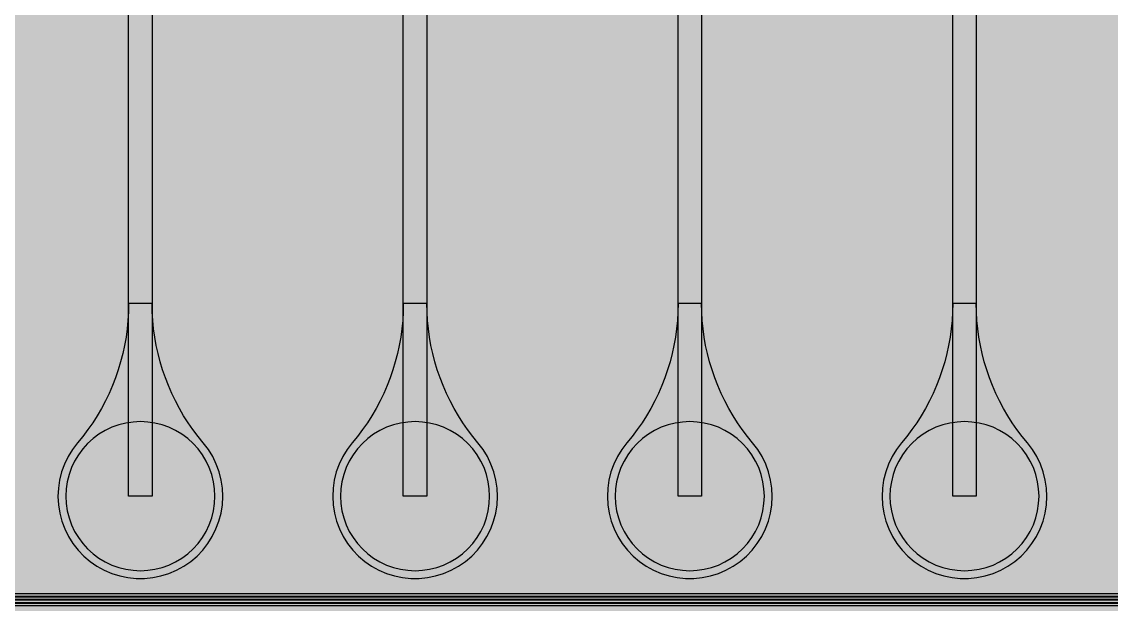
# Model space of a CAD drawing. Header units: metres. Extents: x -7231 to 10969, y -37556 to 1873.
# Drawn here: x -5395 to -4007, y -25809 to -25066 of the extents above; entities that cross this region are included whole.
import ezdxf

# ---------------------------------------------------------------- set-up
doc = ezdxf.new("R2010")
doc.units = ezdxf.units.M
for name, color, linetype in [('Metal1', 4, 'CONTINUOUS'), ('Metal2', 3, 'CONTINUOUS'), ('Polyimide', 7, 'CONTINUOUS'), ('Polyimide_Negative', 5, 'CONTINUOUS')]:
    doc.layers.add(name, color=color, linetype=linetype)

msp = doc.modelspace()

# ---------------------------------------------------------------- hatches: boundary and pattern name
at = {"layer": 'Polyimide'}
msp.add_hatch(color=7, dxfattribs=at).paths.add_polyline_path([(4065.7, -468), (4066.7, -502), (4068.5, -536), (4071.4, -570), (4075.5, -604), (4081, -638), (4088, -672), (4096.5, -706), (4106.6, -740), (4118.3, -774), (4131.6, -808), (4146.5, -842), (4162.9, -876), (4180.7, -910), (4199.8, -944), (4220.2, -978), (4241.7, -1012), (4264.2, -1046), (4287.5, -1080), (4311.5, -1114), (4336, -1148), (4360.9, -1182), (4385.9, -1216), (4410.9, -1250), (4435.7, -1284), (4460.2, -1318), (4484.2, -1352), (4507.5, -1385.9), (4530, -1419.9), (4551.5, -1453.9), (4571.9, -1487.9), (4591.1, -1521.9), (4608.9, -1555.9), (4625.3, -1589.9), (4640.1, -1623.9), (4653.4, -1657.9), (4665.1, -1691.9), (4675.2, -1725.9), (4683.7, -1759.9), (4690.7, -1793.9), (4696.2, -1827.9), (4700.3, -1861.9), (4703.2, -1895.9), (4705.1, -1929.9), (4706.1, -1963.9), (4706.4, -1997.9), (4706.5, -2031.9), (4706.5, -4793), (4710, -4838.4), (4720.2, -4882.7), (4737.1, -4925), (4760.1, -4964.2), (4788.9, -4999.5), (4822.6, -5030), (4860.5, -5055.1), (4901.8, -5074.2), (4901.8, -5074.2), (4970.7, -5105.2), (5034.7, -5145.3), (5092.8, -5193.5), (5143.8, -5249.2), (5186.9, -5311.2), (5221.2, -5378.4), (5246.2, -5449.7), (5261.4, -5523.7), (5266.5, -5599), (5261.4, -5674.3), (5246.2, -5748.3), (5221.2, -5819.6), (5186.9, -5886.8), (5143.8, -5948.8), (5092.8, -6004.5), (5034.7, -6052.7), (4970.7, -6092.8), (4901.8, -6123.8), (4860.5, -6142.9), (4822.6, -6168), (4788.9, -6198.5), (4760.1, -6233.8), (4737.1, -6273), (4720.2, -6315.3), (4710, -6359.6), (4706.5, -6405), (4706.5, -9221.5), (4710, -9266.9), (4720.2, -9311.2), (4737.1, -9353.5), (4760.1, -9392.7), (4788.9, -9428), (4822.6, -9458.5), (4860.5, -9483.6), (4901.8, -9502.7), (4970.7, -9533.7), (5034.7, -9573.8), (5092.8, -9622), (5143.8, -9677.7), (5186.9, -9739.7), (5221.2, -9806.9), (5246.2, -9878.2), (5261.4, -9952.2), (5266.5, -10027.5), (5261.4, -10102.8), (5246.2, -10176.8), (5221.2, -10248.1), (5186.9, -10315.3), (5143.8, -10377.3), (5092.8, -10433), (5034.7, -10481.2), (4970.7, -10521.3), (4901.8, -10552.3), (4860.5, -10571.4), (4822.6, -10596.5), (4788.9, -10627), (4760.1, -10662.3), (4737.1, -10701.5), (4720.2, -10743.8), (4710, -10788.1), (4706.5, -10833.5), (4706.5, -13650), (4710, -13695.4), (4720.2, -13739.7), (4737.1, -13782), (4760.1, -13821.2), (4788.9, -13856.5), (4822.6, -13887), (4860.5, -13912.1), (4901.8, -13931.2), (4970.7, -13962.2), (5034.7, -14002.2), (5092.8, -14050.5), (5143.8, -14106.2), (5186.9, -14168.2), (5221.2, -14235.4), (5246.2, -14306.7), (5261.4, -14380.7), (5266.5, -14456), (5261.4, -14531.3), (5246.2, -14605.3), (5221.2, -14676.5), (5186.9, -14743.8), (5143.8, -14805.8), (5092.8, -14861.5), (5034.7, -14909.7), (4970.7, -14949.8), (4901.8, -14980.8), (4860.5, -14999.9), (4822.6, -15025), (4788.9, -15055.5), (4760.1, -15090.8), (4737.1, -15130), (4720.2, -15172.3), (4710, -15216.6), (4706.5, -15262), (4706.5, -15456), (4720.9, -15750), (4764.1, -16041.3), (4835.7, -16326.8), (4934.9, -16604), (5060.7, -16870.2), (5212.1, -17122.7), (5387.5, -17359.2), (5585.2, -17577.3), (5803.3, -17775), (6039.8, -17950.4), (6292.3, -18101.8), (6558.4, -18227.6), (6835.6, -18326.8), (7121.2, -18398.3), (7412.4, -18441.5), (7706.5, -18456), (9969, -18456), (10047.4, -18459.8), (10125.1, -18471.4), (10201.2, -18490.4), (10275.2, -18516.9), (10346.1, -18550.5), (10413.5, -18590.8), (10476.5, -18637.6), (10534.7, -18690.3), (10587.4, -18748.5), (10634.2, -18811.5), (10674.5, -18878.9), (10708.1, -18949.8), (10734.6, -19023.8), (10753.6, -19099.9), (10765.2, -19177.6), (10769, -19256), (10769, -20895.8), (10730.2, -20951.4), (10694.6, -21009.1), (10662.2, -21068.6), (10633.2, -21129.9), (10607.6, -21192.7), (10585.5, -21256.7), (10566.9, -21322), (10552, -21388.1), (10540.8, -21455), (10533.4, -21522.3), (10529.6, -21590), (10529.6, -21657.8), (10533.4, -21725.5), (10540.8, -21792.9), (10552, -21859.7), (10566.9, -21925.9), (10585.5, -21991.1), (10607.6, -22055.2), (10633.2, -22117.9), (10662.2, -22179.2), (10694.6, -22238.7), (10730.2, -22296.4), (10769, -22352), (10769, -32454.2), (10728.7, -32510.5), (10691.7, -32568.9), (10658, -32629.3), (10627.8, -32691.6), (10601.2, -32755.4), (10578.2, -32820.7), (10558.9, -32887.1), (10543.4, -32954.5), (10531.8, -33022.7), (10524, -33091.4), (10520.1, -33160.5), (10520.1, -33229.7), (10524, -33298.8), (10531.8, -33367.5), (10543.4, -33435.7), (10558.9, -33503.1), (10578.2, -33569.5), (10601.2, -33634.8), (10627.8, -33698.6), (10658, -33760.8), (10691.7, -33821.3), (10728.7, -33879.7), (10769, -33936), (10769, -36556), (10765.2, -36634.4), (10753.6, -36712.1), (10734.6, -36788.2), (10708.1, -36862.1), (10674.5, -36933.1), (10634.2, -37000.5), (10587.4, -37063.5), (10534.7, -37121.7), (10476.5, -37174.4), (10413.5, -37221.2), (10346.1, -37261.5), (10275.2, -37295.1), (10201.2, -37321.6), (10125.1, -37340.6), (10047.4, -37352.1), (9969, -37356), (-6231, -37356), (-6309.4, -37352.1), (-6387.1, -37340.6), (-6463.2, -37321.6), (-6537.2, -37295.1), (-6608.1, -37261.5), (-6675.5, -37221.2), (-6738.5, -37174.4), (-6796.7, -37121.7), (-6849.4, -37063.5), (-6896.2, -37000.5), (-6936.5, -36933.1), (-6970.1, -36862.1), (-6996.6, -36788.2), (-7015.6, -36712.1), (-7027.2, -36634.4), (-7031, -36556), (-7031, -33936), (-6990.7, -33879.8), (-6953.7, -33821.3), (-6920, -33760.9), (-6889.8, -33698.6), (-6863.2, -33634.8), (-6840.2, -33569.5), (-6820.9, -33503.1), (-6805.4, -33435.7), (-6793.7, -33367.5), (-6785.9, -33298.8), (-6782, -33229.7), (-6782, -33160.5), (-6785.9, -33091.4), (-6793.7, -33022.7), (-6805.4, -32954.5), (-6820.9, -32887.1), (-6840.2, -32820.6), (-6863.2, -32755.4), (-6889.8, -32691.5), (-6920, -32629.3), (-6953.7, -32568.9), (-6990.7, -32510.4), (-7031, -32454.2), (-7031, -22364.8), (-6990.7, -22308.6), (-6953.7, -22250.1), (-6920, -22189.7), (-6889.8, -22127.5), (-6863.2, -22063.6), (-6840.2, -21998.4), (-6820.9, -21931.9), (-6805.4, -21864.5), (-6793.7, -21796.3), (-6785.9, -21727.6), (-6782, -21658.5), (-6782, -21589.3), (-6785.9, -21520.3), (-6793.7, -21451.5), (-6805.4, -21383.3), (-6820.9, -21315.9), (-6840.2, -21249.5), (-6863.2, -21184.2), (-6889.8, -21120.4), (-6920, -21058.1), (-6953.7, -20997.7), (-6990.7, -20939.3), (-7031, -20883), (-7031, -19256), (-7027.2, -19177.6), (-7015.6, -19099.9), (-6996.6, -19023.8), (-6970.1, -18949.8), (-6936.5, -18878.9), (-6896.2, -18811.5), (-6849.4, -18748.5), (-6796.7, -18690.3), (-6738.5, -18637.6), (-6675.5, -18590.8), (-6608.1, -18550.5), (-6537.2, -18516.9), (-6463.2, -18490.4), (-6387.1, -18471.4), (-6309.4, -18459.8), (-6231, -18456), (-3968.5, -18456), (-3674.4, -18441.5), (-3383.2, -18398.3), (-3097.6, -18326.8), (-2820.4, -18227.6), (-2554.3, -18101.8), (-2301.8, -17950.4), (-2065.3, -17775), (-1847.2, -17577.3), (-1649.5, -17359.2), (-1474.1, -17122.7), (-1322.7, -16870.2), (-1196.9, -16604), (-1097.7, -16326.8), (-1026.1, -16041.3), (-982.9, -15750), (-968.5, -15456), (-968.5, -15262), (-972, -15216.6), (-982.2, -15172.3), (-999.1, -15130), (-1022.1, -15090.8), (-1050.9, -15055.5), (-1084.6, -15025), (-1122.5, -14999.9), (-1163.8, -14980.8), (-1232.7, -14949.8), (-1296.7, -14909.7), (-1354.8, -14861.5), (-1405.8, -14805.8), (-1448.9, -14743.8), (-1483.2, -14676.5), (-1508.2, -14605.3), (-1523.4, -14531.3), (-1528.5, -14456), (-1523.4, -14380.7), (-1508.2, -14306.7), (-1483.2, -14235.4), (-1448.9, -14168.2), (-1405.8, -14106.2), (-1354.8, -14050.5), (-1296.7, -14002.2), (-1232.7, -13962.2), (-1163.8, -13931.2), (-1122.5, -13912.1), (-1084.6, -13887), (-1050.9, -13856.5), (-1022.1, -13821.2), (-999.1, -13782), (-982.2, -13739.7), (-972, -13695.4), (-968.5, -13650), (-968.5, -12309.6), (-972, -12264.3), (-982.2, -12219.9), (-999.1, -12177.7), (-1022.1, -12138.5), (-1050.9, -12103.2), (-1084.6, -12072.6), (-1122.5, -12047.5), (-1163.8, -12028.5), (-1232.7, -11997.4), (-1296.7, -11957.4), (-1354.8, -11909.1), (-1405.8, -11853.5), (-1448.9, -11791.5), (-1483.2, -11724.2), (-1508.2, -11653), (-1523.4, -11579), (-1528.5, -11503.7), (-1523.4, -11428.3), (-1508.2, -11354.4), (-1483.2, -11283.1), (-1448.9, -11215.9), (-1405.8, -11153.8), (-1354.8, -11098.2), (-1296.7, -11049.9), (-1232.7, -11009.9), (-1163.8, -10978.8), (-1122.5, -10959.8), (-1084.6, -10934.7), (-1050.9, -10904.1), (-1022.1, -10868.9), (-999.1, -10829.6), (-982.2, -10787.4), (-972, -10743), (-968.5, -10697.7), (-968.5, -9357.3), (-972, -9311.9), (-982.2, -9267.6), (-999.1, -9225.4), (-1022.1, -9186.1), (-1050.9, -9150.8), (-1084.6, -9120.3), (-1122.5, -9095.2), (-1163.8, -9076.2), (-1163.8, -9076.2), (-1232.7, -9045.1), (-1296.7, -9005.1), (-1354.8, -8956.8), (-1405.8, -8901.1), (-1448.9, -8839.1), (-1483.2, -8771.9), (-1508.2, -8700.6), (-1523.4, -8626.7), (-1528.5, -8551.3), (-1523.4, -8476), (-1508.2, -8402), (-1483.2, -8330.8), (-1448.9, -8263.5), (-1405.8, -8201.5), (-1354.8, -8145.9), (-1296.7, -8097.6), (-1232.7, -8057.6), (-1163.8, -8026.5), (-1163.8, -8026.5), (-1122.5, -8007.4), (-1084.6, -7982.4), (-1050.9, -7951.8), (-1022.1, -7916.5), (-999.1, -7877.3), (-982.2, -7835), (-972, -7790.7), (-968.5, -7745.4), (-968.5, -6405), (-972, -6359.6), (-982.2, -6315.3), (-999.1, -6273), (-1022.1, -6233.8), (-1050.9, -6198.5), (-1084.6, -6168), (-1122.5, -6142.9), (-1163.8, -6123.8), (-1163.8, -6123.8), (-1232.7, -6092.8), (-1296.7, -6052.7), (-1354.8, -6004.5), (-1405.8, -5948.8), (-1448.9, -5886.8), (-1483.2, -5819.6), (-1508.2, -5748.3), (-1523.4, -5674.3), (-1528.5, -5599), (-1523.4, -5523.7), (-1508.2, -5449.7), (-1483.2, -5378.4), (-1448.9, -5311.2), (-1405.8, -5249.2), (-1354.8, -5193.5), (-1296.7, -5145.3), (-1232.7, -5105.2), (-1163.8, -5074.2), (-1163.8, -5074.2), (-1122.5, -5055.1), (-1084.6, -5030), (-1050.9, -4999.5), (-1022.1, -4964.2), (-999.1, -4925), (-982.2, -4882.7), (-972, -4838.4), (-968.5, -4793), (-968.5, -2031.9), (-968.4, -1997.9), (-968.1, -1963.9), (-967.1, -1929.9), (-965.2, -1895.9), (-962.2, -1861.9), (-958, -1827.9), (-952.4, -1793.9), (-945.3, -1759.9), (-936.6, -1725.9), (-926.4, -1691.9), (-914.4, -1657.9), (-900.9, -1623.9), (-885.7, -1589.9), (-869.1, -1555.9), (-850.9, -1521.9), (-831.4, -1487.9), (-810.6, -1453.9), (-788.7, -1419.9), (-765.8, -1385.9), (-742.1, -1352), (-717.6, -1318), (-692.7, -1284), (-667.4, -1250), (-641.9, -1216), (-616.4, -1182), (-591.1, -1148), (-566.1, -1114), (-541.7, -1080), (-517.9, -1046), (-495, -1012), (-473.1, -978), (-452.4, -944), (-432.8, -910), (-414.7, -876), (-398, -842), (-382.9, -808), (-369.3, -774), (-357.4, -740), (-347.1, -706), (-338.4, -672), (-331.3, -638), (-325.7, -604), (-321.5, -570), (-318.6, -536), (-316.7, -502), (-315.7, -468), (-315.3, -434), (-315.2, -400), (-315.2, 401), (-315.2, 451), (-315.2, 1644), (-270.2, 1644), (-270, 1637.1), (-269.4, 1630.3), (-268.2, 1623.5), (-266.7, 1616.8), (-264.7, 1610.2), (-262.3, 1603.8), (-259.4, 1597.6), (-256.2, 1591.5), (-252.6, 1585.7), (-248.6, 1580.1), (-244.2, 1574.8), (-239.5, 1569.8), (-234.5, 1565.1), (-229.2, 1560.7), (-223.6, 1556.7), (-217.8, 1553.1), (-211.7, 1549.8), (-205.4, 1547), (-199, 1544.6), (-192.4, 1542.6), (-185.7, 1541), (-179, 1539.9), (-172.1, 1539.2), (-165.2, 1539), (-158.4, 1539.2), (-151.5, 1539.9), (-144.8, 1541), (-138.1, 1542.6), (-131.5, 1544.6), (-125.1, 1547), (-118.8, 1549.8), (-112.8, 1553.1), (-106.9, 1556.7), (-101.3, 1560.7), (-96, 1565.1), (-91, 1569.8), (-86.3, 1574.8), (-81.9, 1580.1), (-77.9, 1585.7), (-74.3, 1591.5), (-71.1, 1597.6), (-68.2, 1603.8), (-65.8, 1610.2), (-63.8, 1616.8), (-62.3, 1623.5), (-61.1, 1630.3), (-60.5, 1637.1), (-60.2, 1644), (1853, 1644), (1853, 1573), (3815.2, 1573), (3815.5, 1579.5), (3816.1, 1586.1), (3817.2, 1592.5), (3818.7, 1598.9), (3820.6, 1605.1), (3822.9, 1611.3), (3825.6, 1617.2), (3828.6, 1623), (3832.1, 1628.6), (3835.9, 1633.9), (3840.1, 1638.9), (3844.5, 1643.7), (3849.3, 1648.2), (3854.4, 1652.3), (3859.7, 1656.1), (3865.2, 1659.6), (3871, 1662.7), (3877, 1665.4), (3883.1, 1667.7), (3889.4, 1669.6), (3895.7, 1671.1), (3902.2, 1672.1), (3908.7, 1672.8), (3915.2, 1673), (3921.8, 1672.8), (3928.3, 1672.1), (3934.8, 1671.1), (3941.1, 1669.6), (3947.4, 1667.7), (3953.5, 1665.4), (3959.5, 1662.7), (3965.2, 1659.6), (3970.8, 1656.1), (3976.1, 1652.3), (3981.2, 1648.2), (3986, 1643.7), (3990.4, 1638.9), (3994.6, 1633.9), (3998.4, 1628.6), (4001.9, 1623), (4004.9, 1617.2), (4007.6, 1611.3), (4009.9, 1605.1), (4011.8, 1598.9), (4013.3, 1592.5), (4014.4, 1586.1), (4015, 1579.5), (4015.2, 1573), (4065.2, 1573), (4065.2, 451), (4065.2, 401), (4065.2, -400), (4065.3, -434), (4065.7, -468)])

# ---------------------------------------------------------------- linework, layer by layer
at = {"layer": 'Metal1'}
for points in [[(1000.7, -19211.9), (1000.7, -27103.7), (969.7, -27134.7), (-5866.2, -27134.7), (-5897.2, -27103.7), (-5897.2, -24816.3), (-5866.2, -24785.2), (-4222.8, -24785.2), (-4188.6, -24815), (-4178.5, -24953.9), (-4178.5, -25671), (-4208.5, -25671), (-4208.5, -24953.9), (-4198.4, -24819), (-4224.2, -24788.8), (-5864.8, -24788.8), (-5893.7, -24817.7), (-5893.7, -27102.3), (-5864.8, -27131.2), (968.3, -27131.2), (997.2, -27102.3), (997.2, -19211.9)], [(992.7, -19211.9), (992.7, -27095.7), (961.7, -27126.7), (-5858.2, -27126.7), (-5889.2, -27095.7), (-5889.2, -24824.3), (-5858.2, -24793.2), (-4572.8, -24793.2), (-4538.6, -24823), (-4528.5, -24960.3), (-4528.5, -25671), (-4558.5, -25671), (-4558.5, -24960.3), (-4548.4, -24827), (-4574.2, -24796.8), (-5856.8, -24796.8), (-5885.7, -24825.7), (-5885.7, -27094.3), (-5856.8, -27123.2), (960.3, -27123.2), (989.2, -27094.3), (989.2, -19211.9)], [(984.7, -19211.9), (984.7, -27087.7), (953.7, -27118.7), (-5850.2, -27118.7), (-5881.2, -27087.7), (-5881.2, -24832.3), (-5850.2, -24801.2), (-4922.8, -24801.2), (-4888.6, -24831), (-4878.5, -24966.7), (-4878.5, -25671), (-4908.5, -25671), (-4908.5, -24966.7), (-4898.4, -24835), (-4924.2, -24804.8), (-5848.8, -24804.8), (-5877.7, -24833.7), (-5877.7, -27086.3), (-5848.8, -27115.2), (952.3, -27115.2), (981.2, -27086.3), (981.2, -19211.9)], [(976.7, -19211.9), (976.7, -27079.7), (945.7, -27110.7), (-5842.2, -27110.7), (-5873.2, -27079.7), (-5873.2, -24840.3), (-5842.2, -24809.2), (-5272.8, -24809.2), (-5238.5, -24838.9), (-5228.5, -24973.1), (-5228.5, -25671), (-5258.5, -25671), (-5258.5, -24973.1), (-5248.5, -24843.1), (-5274.2, -24812.8), (-5840.8, -24812.8), (-5869.7, -24841.7), (-5869.7, -27078.3), (-5840.8, -27107.2), (944.3, -27107.2), (973.2, -27078.3), (973.2, -19211.9)], [(968.7, -19211.9), (968.7, -27071.7), (937.7, -27102.7), (-5834.2, -27102.7), (-5865.2, -27071.7), (-5865.2, -25830.3), (-5834.2, -25799.2), (-22.8, -25799.2), (11.1, -25829.1), (21.5, -25987.1), (21.5, -26781), (-8.5, -26781), (-8.5, -25987.1), (1.9, -25832.9), (-24.2, -25802.8), (-5832.8, -25802.8), (-5861.7, -25831.7), (-5861.7, -27070.3), (-5832.8, -27099.2), (936.3, -27099.2), (965.2, -27070.3), (965.2, -19211.9)], [(960.7, -19211.9), (960.7, -27063.7), (929.7, -27094.7), (-5826.2, -27094.7), (-5857.2, -27063.7), (-5857.2, -25838.3), (-5826.2, -25807.2), (-372.8, -25807.2), (-338.9, -25837.1), (-328.5, -25993.5), (-328.5, -26781), (-358.5, -26781), (-358.5, -25993.5), (-348.1, -25840.9), (-374.2, -25810.8), (-5824.8, -25810.8), (-5853.7, -25839.7), (-5853.7, -27062.3), (-5824.8, -27091.2), (928.3, -27091.2), (957.2, -27062.3), (957.2, -19211.9)]]:
    msp.add_lwpolyline(points, dxfattribs=at)
for points in [[(-5258.5, -25425.4), (-5258.7, -25436.2), (-5259.3, -25446.9), (-5260.4, -25457.6), (-5261.8, -25468.2), (-5263.7, -25478.8), (-5266, -25489.3), (-5268.7, -25499.6), (-5271.8, -25509.9), (-5275.3, -25520.1), (-5279.2, -25530.1), (-5283.5, -25539.9), (-5288.1, -25549.6), (-5293.2, -25559.1), (-5298.6, -25568.4), (-5304.3, -25577.4), (-5310.4, -25586.2), (-5316.9, -25594.8), (-5323.6, -25603.1), (-5330.1, -25611.6), (-5335.6, -25620.6), (-5340.2, -25630.2), (-5343.9, -25640.1), (-5346.5, -25650.4), (-5348, -25660.9), (-5348.5, -25671.5), (-5347.9, -25682.1), (-5346.3, -25692.6), (-5343.6, -25702.8), (-5339.8, -25712.7), (-5335.1, -25722.2), (-5329.5, -25731.2), (-5323, -25739.6), (-5315.7, -25747.3), (-5307.6, -25754.2), (-5298.9, -25760.2), (-5289.6, -25765.3), (-5279.9, -25769.5), (-5269.7, -25772.7), (-5259.4, -25774.8), (-5248.8, -25775.9), (-5238.2, -25775.9), (-5227.6, -25774.8), (-5217.3, -25772.7), (-5207.1, -25769.5), (-5197.4, -25765.3), (-5188.1, -25760.2), (-5179.4, -25754.2), (-5171.3, -25747.3), (-5164, -25739.6), (-5157.5, -25731.2), (-5151.9, -25722.2), (-5147.2, -25712.7), (-5143.4, -25702.8), (-5140.7, -25692.6), (-5139.1, -25682.1), (-5138.5, -25671.5), (-5139, -25660.9), (-5140.5, -25650.4), (-5143.1, -25640.1), (-5146.8, -25630.2), (-5151.4, -25620.6), (-5156.9, -25611.6), (-5163.4, -25603.1), (-5170.1, -25594.8), (-5176.6, -25586.2), (-5182.7, -25577.4), (-5188.4, -25568.4), (-5193.8, -25559.1), (-5198.9, -25549.6), (-5203.5, -25539.9), (-5207.8, -25530.1), (-5211.7, -25520.1), (-5215.2, -25509.9), (-5218.3, -25499.6), (-5221, -25489.3), (-5223.3, -25478.8), (-5225.2, -25468.2), (-5226.6, -25457.6), (-5227.7, -25446.9), (-5228.3, -25436.2), (-5228.5, -25425.4), (-5258.5, -25425.4)], [(-4908.5, -25425.4), (-4908.7, -25436.2), (-4909.3, -25446.9), (-4910.4, -25457.6), (-4911.8, -25468.2), (-4913.7, -25478.8), (-4916, -25489.3), (-4918.7, -25499.6), (-4921.8, -25509.9), (-4925.3, -25520.1), (-4929.2, -25530.1), (-4933.5, -25539.9), (-4938.1, -25549.6), (-4943.2, -25559.1), (-4948.6, -25568.4), (-4954.3, -25577.4), (-4960.4, -25586.2), (-4966.9, -25594.8), (-4973.6, -25603.1), (-4980.1, -25611.6), (-4985.6, -25620.6), (-4990.2, -25630.2), (-4993.9, -25640.1), (-4996.5, -25650.4), (-4998, -25660.9), (-4998.5, -25671.5), (-4997.9, -25682.1), (-4996.3, -25692.6), (-4993.6, -25702.8), (-4989.8, -25712.7), (-4985.1, -25722.2), (-4979.5, -25731.2), (-4973, -25739.6), (-4965.7, -25747.3), (-4957.6, -25754.2), (-4948.9, -25760.2), (-4939.6, -25765.3), (-4929.9, -25769.5), (-4919.7, -25772.7), (-4909.4, -25774.8), (-4898.8, -25775.9), (-4888.2, -25775.9), (-4877.6, -25774.8), (-4867.3, -25772.7), (-4857.1, -25769.5), (-4847.4, -25765.3), (-4838.1, -25760.2), (-4829.4, -25754.2), (-4821.3, -25747.3), (-4814, -25739.6), (-4807.5, -25731.2), (-4801.9, -25722.2), (-4797.2, -25712.7), (-4793.4, -25702.8), (-4790.7, -25692.6), (-4789.1, -25682.1), (-4788.5, -25671.5), (-4789, -25660.9), (-4790.5, -25650.4), (-4793.1, -25640.1), (-4796.8, -25630.2), (-4801.4, -25620.6), (-4806.9, -25611.6), (-4813.4, -25603.1), (-4820.1, -25594.8), (-4826.6, -25586.2), (-4832.7, -25577.4), (-4838.4, -25568.4), (-4843.8, -25559.1), (-4848.9, -25549.6), (-4853.5, -25539.9), (-4857.8, -25530.1), (-4861.7, -25520.1), (-4865.2, -25509.9), (-4868.3, -25499.6), (-4871, -25489.3), (-4873.3, -25478.8), (-4875.2, -25468.2), (-4876.6, -25457.6), (-4877.7, -25446.9), (-4878.3, -25436.2), (-4878.5, -25425.4), (-4908.5, -25425.4)], [(-4558.5, -25425.4), (-4558.7, -25436.2), (-4559.3, -25446.9), (-4560.4, -25457.6), (-4561.8, -25468.2), (-4563.7, -25478.8), (-4566, -25489.3), (-4568.7, -25499.6), (-4571.8, -25509.9), (-4575.3, -25520.1), (-4579.2, -25530.1), (-4583.5, -25539.9), (-4588.1, -25549.6), (-4593.2, -25559.1), (-4598.6, -25568.4), (-4604.3, -25577.4), (-4610.4, -25586.2), (-4616.9, -25594.8), (-4623.6, -25603.1), (-4630.1, -25611.6), (-4635.6, -25620.6), (-4640.2, -25630.2), (-4643.9, -25640.1), (-4646.5, -25650.4), (-4648, -25660.9), (-4648.5, -25671.5), (-4647.9, -25682.1), (-4646.3, -25692.6), (-4643.6, -25702.8), (-4639.8, -25712.7), (-4635.1, -25722.2), (-4629.5, -25731.2), (-4623, -25739.6), (-4615.7, -25747.3), (-4607.6, -25754.2), (-4598.9, -25760.2), (-4589.6, -25765.3), (-4579.9, -25769.5), (-4569.7, -25772.7), (-4559.4, -25774.8), (-4548.8, -25775.9), (-4538.2, -25775.9), (-4527.6, -25774.8), (-4517.3, -25772.7), (-4507.1, -25769.5), (-4497.4, -25765.3), (-4488.1, -25760.2), (-4479.4, -25754.2), (-4471.3, -25747.3), (-4464, -25739.6), (-4457.5, -25731.2), (-4451.9, -25722.2), (-4447.2, -25712.7), (-4443.4, -25702.8), (-4440.7, -25692.6), (-4439.1, -25682.1), (-4438.5, -25671.5), (-4439, -25660.9), (-4440.5, -25650.4), (-4443.1, -25640.1), (-4446.8, -25630.2), (-4451.4, -25620.6), (-4456.9, -25611.6), (-4463.4, -25603.1), (-4470.1, -25594.8), (-4476.6, -25586.2), (-4482.7, -25577.4), (-4488.4, -25568.4), (-4493.8, -25559.1), (-4498.9, -25549.6), (-4503.5, -25539.9), (-4507.8, -25530.1), (-4511.7, -25520.1), (-4515.2, -25509.9), (-4518.3, -25499.6), (-4521, -25489.3), (-4523.3, -25478.8), (-4525.2, -25468.2), (-4526.6, -25457.6), (-4527.7, -25446.9), (-4528.3, -25436.2), (-4528.5, -25425.4), (-4558.5, -25425.4)], [(-4208.5, -25425.4), (-4208.7, -25436.2), (-4209.3, -25446.9), (-4210.4, -25457.6), (-4211.8, -25468.2), (-4213.7, -25478.8), (-4216, -25489.3), (-4218.7, -25499.6), (-4221.8, -25509.9), (-4225.3, -25520.1), (-4229.2, -25530.1), (-4233.5, -25539.9), (-4238.1, -25549.6), (-4243.2, -25559.1), (-4248.6, -25568.4), (-4254.3, -25577.4), (-4260.4, -25586.2), (-4266.9, -25594.8), (-4273.6, -25603.1), (-4280.1, -25611.6), (-4285.6, -25620.6), (-4290.2, -25630.2), (-4293.9, -25640.1), (-4296.5, -25650.4), (-4298, -25660.9), (-4298.5, -25671.5), (-4297.9, -25682.1), (-4296.3, -25692.6), (-4293.6, -25702.8), (-4289.8, -25712.7), (-4285.1, -25722.2), (-4279.5, -25731.2), (-4273, -25739.6), (-4265.7, -25747.3), (-4257.6, -25754.2), (-4248.9, -25760.2), (-4239.6, -25765.3), (-4229.9, -25769.5), (-4219.7, -25772.7), (-4209.4, -25774.8), (-4198.8, -25775.9), (-4188.2, -25775.9), (-4177.6, -25774.8), (-4167.3, -25772.7), (-4157.1, -25769.5), (-4147.4, -25765.3), (-4138.1, -25760.2), (-4129.4, -25754.2), (-4121.3, -25747.3), (-4114, -25739.6), (-4107.5, -25731.2), (-4101.9, -25722.2), (-4097.2, -25712.7), (-4093.4, -25702.8), (-4090.7, -25692.6), (-4089.1, -25682.1), (-4088.5, -25671.5), (-4089, -25660.9), (-4090.5, -25650.4), (-4093.1, -25640.1), (-4096.8, -25630.2), (-4101.4, -25620.6), (-4106.9, -25611.6), (-4113.4, -25603.1), (-4120.1, -25594.8), (-4126.6, -25586.2), (-4132.7, -25577.4), (-4138.4, -25568.4), (-4143.8, -25559.1), (-4148.9, -25549.6), (-4153.5, -25539.9), (-4157.8, -25530.1), (-4161.7, -25520.1), (-4165.2, -25509.9), (-4168.3, -25499.6), (-4171, -25489.3), (-4173.3, -25478.8), (-4175.2, -25468.2), (-4176.6, -25457.6), (-4177.7, -25446.9), (-4178.3, -25436.2), (-4178.5, -25425.4), (-4208.5, -25425.4)]]:
    msp.add_lwpolyline(points, close=True, dxfattribs=at)
at = {"layer": 'Metal2'}
for points in [[(972.7, -19211.9), (972.7, -27075.7), (941.7, -27106.7), (-5838.2, -27106.7), (-5869.2, -27075.7), (-5869.2, -25826.3), (-5838.2, -25795.2), (10.8, -25795.2), (60.3, -25817.9), (109.5, -25886.6), (194.5, -26033.5), (168.5, -26048.5), (83.5, -25901.6), (50.3, -25828), (9.8, -25798.8), (-5836.8, -25798.8), (-5865.7, -25827.7), (-5865.7, -27074.3), (-5836.8, -27103.2), (940.3, -27103.2), (969.2, -27074.3), (969.2, -19211.9)], [(964.7, -19211.9), (964.7, -27067.7), (933.7, -27098.7), (-5830.2, -27098.7), (-5861.2, -27067.7), (-5861.2, -25834.3), (-5830.2, -25803.2), (-339.3, -25803.2), (-289.1, -25825.4), (-242.8, -25887.7), (-155.6, -26033.3), (-181.4, -26048.7), (-268.5, -25903.1), (-299.5, -25836.1), (-340.2, -25806.8), (-5828.8, -25806.8), (-5857.7, -25835.7), (-5857.7, -27066.3), (-5828.8, -27095.2), (932.3, -27095.2), (961.2, -27066.3), (961.2, -19211.9)]]:
    msp.add_lwpolyline(points, dxfattribs=at)
at = {"layer": 'Polyimide_Negative'}
for points in [[(-5148.5, -25671), (-5149, -25661.7), (-5150.3, -25652.5), (-5152.6, -25643.4), (-5155.7, -25634.6), (-5159.7, -25626.2), (-5164.5, -25618.2), (-5170.1, -25610.7), (-5176.3, -25603.8), (-5183.2, -25597.6), (-5190.7, -25592), (-5198.7, -25587.2), (-5207.1, -25583.2), (-5215.9, -25580.1), (-5225, -25577.8), (-5234.2, -25576.5), (-5243.5, -25576), (-5252.8, -25576.5), (-5262, -25577.8), (-5271.1, -25580.1), (-5279.9, -25583.2), (-5288.3, -25587.2), (-5296.3, -25592), (-5303.8, -25597.6), (-5310.7, -25603.8), (-5316.9, -25610.7), (-5322.5, -25618.2), (-5327.3, -25626.2), (-5331.3, -25634.6), (-5334.4, -25643.4), (-5336.7, -25652.5), (-5338, -25661.7), (-5338.5, -25671), (-5338, -25680.3), (-5336.7, -25689.5), (-5334.4, -25698.6), (-5331.3, -25707.4), (-5327.3, -25715.8), (-5322.5, -25723.8), (-5316.9, -25731.3), (-5310.7, -25738.2), (-5303.8, -25744.4), (-5296.3, -25750), (-5288.3, -25754.8), (-5279.9, -25758.8), (-5271.1, -25761.9), (-5262, -25764.2), (-5252.8, -25765.5), (-5243.5, -25766), (-5234.2, -25765.5), (-5225, -25764.2), (-5215.9, -25761.9), (-5207.1, -25758.8), (-5198.7, -25754.8), (-5190.7, -25750), (-5183.2, -25744.4), (-5176.3, -25738.2), (-5170.1, -25731.3), (-5164.5, -25723.8), (-5159.7, -25715.8), (-5155.7, -25707.4), (-5152.6, -25698.6), (-5150.3, -25689.5), (-5149, -25680.3), (-5148.5, -25671)], [(-4798.5, -25671), (-4799, -25661.7), (-4800.3, -25652.5), (-4802.6, -25643.4), (-4805.7, -25634.6), (-4809.7, -25626.2), (-4814.5, -25618.2), (-4820.1, -25610.7), (-4826.3, -25603.8), (-4833.2, -25597.6), (-4840.7, -25592), (-4848.7, -25587.2), (-4857.1, -25583.2), (-4865.9, -25580.1), (-4875, -25577.8), (-4884.2, -25576.5), (-4893.5, -25576), (-4902.8, -25576.5), (-4912, -25577.8), (-4921.1, -25580.1), (-4929.9, -25583.2), (-4938.3, -25587.2), (-4946.3, -25592), (-4953.8, -25597.6), (-4960.7, -25603.8), (-4966.9, -25610.7), (-4972.5, -25618.2), (-4977.3, -25626.2), (-4981.3, -25634.6), (-4984.4, -25643.4), (-4986.7, -25652.5), (-4988, -25661.7), (-4988.5, -25671), (-4988, -25680.3), (-4986.7, -25689.5), (-4984.4, -25698.6), (-4981.3, -25707.4), (-4977.3, -25715.8), (-4972.5, -25723.8), (-4966.9, -25731.3), (-4960.7, -25738.2), (-4953.8, -25744.4), (-4946.3, -25750), (-4938.3, -25754.8), (-4929.9, -25758.8), (-4921.1, -25761.9), (-4912, -25764.2), (-4902.8, -25765.5), (-4893.5, -25766), (-4884.2, -25765.5), (-4875, -25764.2), (-4865.9, -25761.9), (-4857.1, -25758.8), (-4848.7, -25754.8), (-4840.7, -25750), (-4833.2, -25744.4), (-4826.3, -25738.2), (-4820.1, -25731.3), (-4814.5, -25723.8), (-4809.7, -25715.8), (-4805.7, -25707.4), (-4802.6, -25698.6), (-4800.3, -25689.5), (-4799, -25680.3), (-4798.5, -25671)], [(-4448.5, -25671), (-4449, -25661.7), (-4450.3, -25652.5), (-4452.6, -25643.4), (-4455.7, -25634.6), (-4459.7, -25626.2), (-4464.5, -25618.2), (-4470.1, -25610.7), (-4476.3, -25603.8), (-4483.2, -25597.6), (-4490.7, -25592), (-4498.7, -25587.2), (-4507.1, -25583.2), (-4515.9, -25580.1), (-4525, -25577.8), (-4534.2, -25576.5), (-4543.5, -25576), (-4552.8, -25576.5), (-4562, -25577.8), (-4571.1, -25580.1), (-4579.9, -25583.2), (-4588.3, -25587.2), (-4596.3, -25592), (-4603.8, -25597.6), (-4610.7, -25603.8), (-4616.9, -25610.7), (-4622.5, -25618.2), (-4627.3, -25626.2), (-4631.3, -25634.6), (-4634.4, -25643.4), (-4636.7, -25652.5), (-4638, -25661.7), (-4638.5, -25671), (-4638, -25680.3), (-4636.7, -25689.5), (-4634.4, -25698.6), (-4631.3, -25707.4), (-4627.3, -25715.8), (-4622.5, -25723.8), (-4616.9, -25731.3), (-4610.7, -25738.2), (-4603.8, -25744.4), (-4596.3, -25750), (-4588.3, -25754.8), (-4579.9, -25758.8), (-4571.1, -25761.9), (-4562, -25764.2), (-4552.8, -25765.5), (-4543.5, -25766), (-4534.2, -25765.5), (-4525, -25764.2), (-4515.9, -25761.9), (-4507.1, -25758.8), (-4498.7, -25754.8), (-4490.7, -25750), (-4483.2, -25744.4), (-4476.3, -25738.2), (-4470.1, -25731.3), (-4464.5, -25723.8), (-4459.7, -25715.8), (-4455.7, -25707.4), (-4452.6, -25698.6), (-4450.3, -25689.5), (-4449, -25680.3), (-4448.5, -25671)], [(-4098.5, -25671), (-4099, -25661.7), (-4100.3, -25652.5), (-4102.6, -25643.4), (-4105.7, -25634.6), (-4109.7, -25626.2), (-4114.5, -25618.2), (-4120.1, -25610.7), (-4126.3, -25603.8), (-4133.2, -25597.6), (-4140.7, -25592), (-4148.7, -25587.2), (-4157.1, -25583.2), (-4165.9, -25580.1), (-4175, -25577.8), (-4184.2, -25576.5), (-4193.5, -25576), (-4202.8, -25576.5), (-4212, -25577.8), (-4221.1, -25580.1), (-4229.9, -25583.2), (-4238.3, -25587.2), (-4246.3, -25592), (-4253.8, -25597.6), (-4260.7, -25603.8), (-4266.9, -25610.7), (-4272.5, -25618.2), (-4277.3, -25626.2), (-4281.3, -25634.6), (-4284.4, -25643.4), (-4286.7, -25652.5), (-4288, -25661.7), (-4288.5, -25671), (-4288, -25680.3), (-4286.7, -25689.5), (-4284.4, -25698.6), (-4281.3, -25707.4), (-4277.3, -25715.8), (-4272.5, -25723.8), (-4266.9, -25731.3), (-4260.7, -25738.2), (-4253.8, -25744.4), (-4246.3, -25750), (-4238.3, -25754.8), (-4229.9, -25758.8), (-4221.1, -25761.9), (-4212, -25764.2), (-4202.8, -25765.5), (-4193.5, -25766), (-4184.2, -25765.5), (-4175, -25764.2), (-4165.9, -25761.9), (-4157.1, -25758.8), (-4148.7, -25754.8), (-4140.7, -25750), (-4133.2, -25744.4), (-4126.3, -25738.2), (-4120.1, -25731.3), (-4114.5, -25723.8), (-4109.7, -25715.8), (-4105.7, -25707.4), (-4102.6, -25698.6), (-4100.3, -25689.5), (-4099, -25680.3), (-4098.5, -25671)]]:
    msp.add_lwpolyline(points, close=True, dxfattribs=at)

doc.saveas('drawing.dxf')
